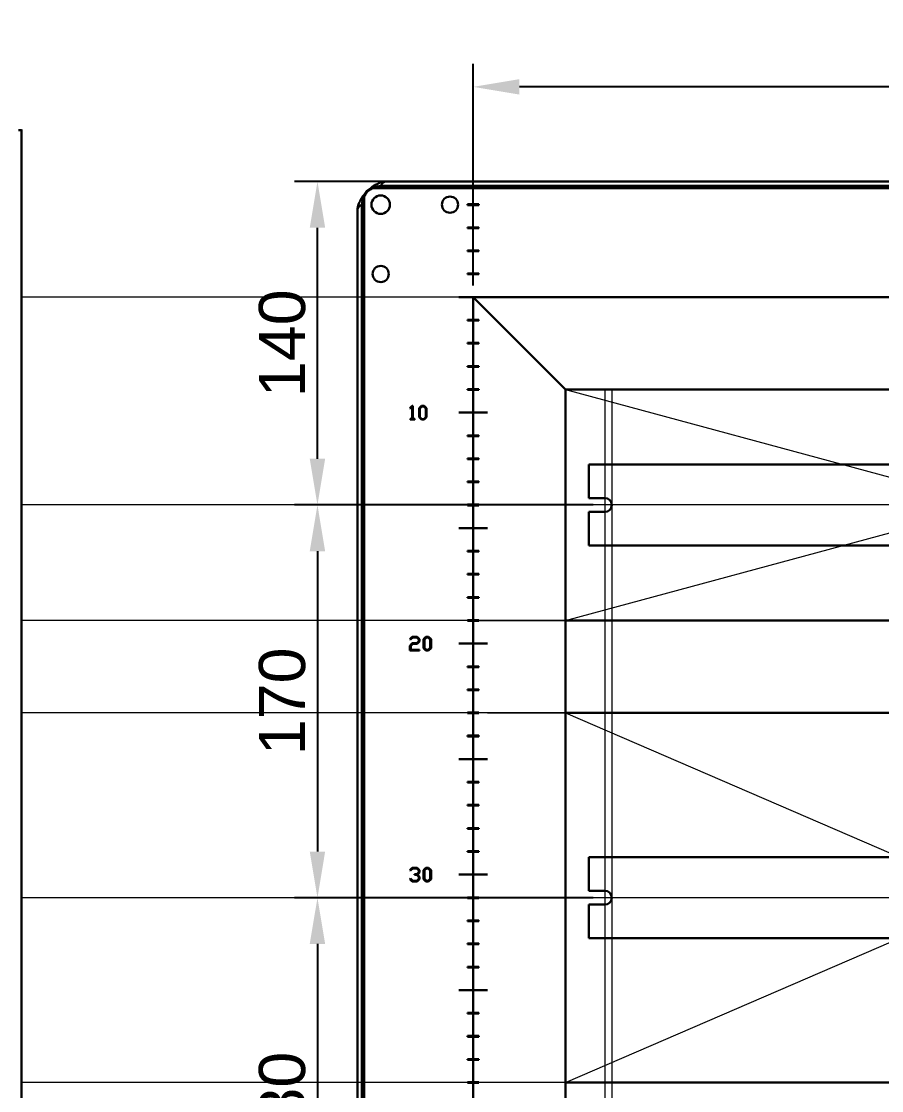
# Model space of a CAD drawing. Header units: millimetres. Extents: x 0 to 53000, y -591 to 24400.
# Drawn here: x 14570.6 to 14942.9, y 12489.9 to 12952.7 of the extents above; entities that cross this region are included whole.
import ezdxf

# ---------------------------------------------------------------- set-up
doc = ezdxf.new("R2010")
doc.units = ezdxf.units.MM
doc.layers.add('КК перф 40х60', color=6, linetype='Continuous', lineweight=30)
doc.layers.add('Основная', color=7, linetype='Continuous', lineweight=30)
doc.layers.add('Привязки', color=2, linetype='Continuous', lineweight=0, plot=False, transparency=0.8)
doc.layers.add('размеры', color=3, linetype='Continuous')
doc.styles.get("Standard").update_dxf_attribs({"font": 'arial.ttf'})
doc.dimstyles.new('ISO2', dxfattribs={"dimtxt": 20, "dimasz": 20, "dimexe": 10, "dimexo": 5, "dimgap": 5, "dimtad": 1, "dimdec": 4, "dimdsep": 46, "dimlunit": 6, "dimtxsty": 'Standard', "dimcen": 20, "dimadec": 0, "dimazin": 0, "dimtfac": 1, "dimtdec": 4, "dimtmove": 0, "dimatfit": 3, "dimfxl": 1, "dimtolj": 1, "dimtzin": 0, "dimarcsym": 0})

# ---------------------------------------------------------------- blocks, each defined once
blk = doc.blocks.new('*D465')
at = {"layer": 'Defpoints', "color": 0, "transparency": 16777216}
for p in [(14766.09, 12924.4), (14766.09, 12833.4), (15216.09, 12833.4)]:
    blk.add_point(p, dxfattribs=at)
at = {"layer": 'размеры', "color": 0, "lineweight": -2, "transparency": 16777216}
for p, q in [((14766.09, 12838.4), (14766.09, 12934.4)), ((15216.09, 12838.4), (15216.09, 12934.4)), ((15196.09, 12924.4), (14786.09, 12924.4))]:
    blk.add_line(p, q, dxfattribs=at)
at = {"layer": 'размеры', "color": 0, "transparency": 16777216}
for points in [[(14786.09, 12927.73), (14786.09, 12921.06), (14766.09, 12924.4)], [(15196.09, 12927.73), (15196.09, 12921.06), (15216.09, 12924.4)]]:
    blk.add_solid(points, dxfattribs=at)
at = {"layer": 'размеры', "color": 0, "transparency": 16777216, "insert": (14991.09, 12939.61), "char_height": 20, "attachment_point": 5, "rotation": 0}
blk.add_mtext('\\A1;450', dxfattribs=at)
blk = doc.blocks.new('*D467')
at = {"layer": 'Defpoints', "color": 0, "transparency": 16777216}
for p in [(14698.72, 12883.4), (14823.09, 12883.4), (14823.09, 12743.4)]:
    blk.add_point(p, dxfattribs=at)
at = {"layer": 'размеры', "color": 0, "lineweight": -2, "transparency": 16777216}
for p, q in [((14818.09, 12883.4), (14688.72, 12883.4)), ((14698.72, 12763.4), (14698.72, 12863.4)), ((14818.09, 12743.4), (14688.72, 12743.4))]:
    blk.add_line(p, q, dxfattribs=at)
at = {"layer": 'размеры', "color": 0, "transparency": 16777216}
for points in [[(14695.38, 12863.4), (14702.05, 12863.4), (14698.72, 12883.4)], [(14695.38, 12763.4), (14702.05, 12763.4), (14698.72, 12743.4)]]:
    blk.add_solid(points, dxfattribs=at)
at = {"layer": 'размеры', "color": 0, "transparency": 16777216, "insert": (14683.51, 12813.4), "char_height": 20, "attachment_point": 5, "rotation": 90}
blk.add_mtext('\\A1;140', dxfattribs=at)
blk = doc.blocks.new('*D452')
at = {"layer": 'Defpoints', "color": 0, "transparency": 16777216}
for p in [(14823.09, 12743.4), (14698.72, 12573.4), (14823.09, 12573.4)]:
    blk.add_point(p, dxfattribs=at)
at = {"layer": 'размеры', "color": 0, "lineweight": -2, "transparency": 16777216}
for p, q in [((14818.09, 12743.4), (14688.72, 12743.4)), ((14698.72, 12723.4), (14698.72, 12593.4)), ((14818.09, 12573.4), (14688.72, 12573.4))]:
    blk.add_line(p, q, dxfattribs=at)
at = {"layer": 'размеры', "color": 0, "transparency": 16777216}
for points in [[(14695.38, 12723.4), (14702.05, 12723.4), (14698.72, 12743.4)], [(14695.38, 12593.4), (14702.05, 12593.4), (14698.72, 12573.4)]]:
    blk.add_solid(points, dxfattribs=at)
at = {"layer": 'размеры', "color": 0, "transparency": 16777216, "insert": (14683.51, 12658.4), "char_height": 20, "attachment_point": 5, "rotation": 90}
blk.add_mtext('\\A1;170', dxfattribs=at)
blk = doc.blocks.new('*D453')
at = {"layer": 'Defpoints', "color": 0, "transparency": 16777216}
for p in [(14823.09, 12573.4), (14698.72, 12393.4), (14823.09, 12393.4)]:
    blk.add_point(p, dxfattribs=at)
at = {"layer": 'размеры', "color": 0, "lineweight": -2, "transparency": 16777216}
for p, q in [((14818.09, 12573.4), (14688.72, 12573.4)), ((14698.72, 12553.4), (14698.72, 12413.4)), ((14818.09, 12393.4), (14688.72, 12393.4))]:
    blk.add_line(p, q, dxfattribs=at)
at = {"layer": 'размеры', "color": 0, "transparency": 16777216}
for points in [[(14695.38, 12553.4), (14702.05, 12553.4), (14698.72, 12573.4)], [(14695.38, 12413.4), (14702.05, 12413.4), (14698.72, 12393.4)]]:
    blk.add_solid(points, dxfattribs=at)
at = {"layer": 'размеры', "color": 0, "transparency": 16777216, "insert": (14683.51, 12483.4), "char_height": 20, "attachment_point": 5, "rotation": 90}
blk.add_mtext('\\A1;180', dxfattribs=at)

msp = doc.modelspace()

# ---------------------------------------------------------------- linework, layer by layer
at = {"layer": 'КК перф 40х60'}
for p, q in [((14766.08636, 12833.39713), (15216.08636, 12833.39713)), ((14766.08636, 12183.39713), (14766.08636, 12833.39713)), ((14806.08636, 12793.39713), (14766.08636, 12833.39713)), ((15176.08636, 12793.39713), (14806.08636, 12793.39713)), ((14806.08636, 12793.39713), (14806.08636, 12223.39713)), ((14806.08636, 12793.39713), (14806.08636, 12603.39713)), ((14806.07536, 12693.39711), (15176.07537, 12693.39711)), ((14806.07536, 12653.39711), (15176.07537, 12653.39711)), ((14806.05337, 12593.39842), (14806.08636, 12343.39713)), ((14806.08636, 12508.39713), (14806.08636, 12223.39713)), ((14806.07536, 12493.39713), (15176.07537, 12493.39713))]:
    msp.add_line(p, q, dxfattribs=at)
at = {"layer": 'Основная', "linetype": 'Continuous'}
for p, q in [((14569.39021, 12905.69713), (14570.59023, 12905.69713)), ((14570.59023, 12905.99712), (14570.59023, 12905.69713)), ((14570.59023, 12111.09712), (14570.59023, 12905.69713)), ((15256.22341, 12881.49714), (14725.94932, 12881.49714)), ((15256.22341, 12881.49714), (14725.94932, 12881.49714)), ((15254.30003, 12883.39713), (14727.8727, 12883.39713)), ((15254.30003, 12883.39713), (14727.8727, 12883.39713)), ((15253.98636, 12883.39713), (14728.18637, 12883.39713)), ((15253.98636, 12883.39713), (14728.18637, 12883.39713)), ((14718.88637, 12139.07575), (14718.88637, 12877.71851)), ((14718.88637, 12139.07575), (14718.88637, 12877.71851)), ((14721.76501, 12880.59714), (15260.40772, 12880.59714)), ((14721.76501, 12880.59714), (15260.40772, 12880.59714)), ((14716.08636, 12871.61079), (14716.08636, 12145.18347)), ((14716.08636, 12871.61079), (14716.08636, 12145.18347)), ((14717.98637, 12873.5342), (14717.98637, 12143.26006)), ((14717.98637, 12873.5342), (14717.98637, 12143.26006)), ((14768.58637, 12873.54713), (14763.58636, 12873.54713)), ((14763.58636, 12873.54713), (14763.58636, 12873.24714)), ((14763.58636, 12873.24714), (14768.58637, 12873.24714)), ((14768.58637, 12873.24714), (14768.58637, 12873.54713)), ((14716.08636, 12871.29712), (14716.08636, 12145.49714)), ((14716.08636, 12871.29712), (14716.08636, 12145.49714)), ((14768.58637, 12863.54714), (14763.58636, 12863.54714)), ((14763.58636, 12863.54714), (14763.58636, 12863.24712)), ((14763.58636, 12863.24712), (14768.58637, 12863.24712)), ((14768.58637, 12863.24712), (14768.58637, 12863.54714)), ((14768.58637, 12853.54712), (14763.58636, 12853.54712)), ((14763.58636, 12853.54712), (14763.58636, 12853.24713)), ((14763.58636, 12853.24713), (14768.58637, 12853.24713)), ((14768.58637, 12853.24713), (14768.58637, 12853.54712)), ((14768.58637, 12843.54713), (14763.58636, 12843.54713)), ((14763.58636, 12843.54713), (14763.58636, 12843.24714)), ((14763.58636, 12843.24714), (14768.58637, 12843.24714)), ((14768.58637, 12843.24714), (14768.58637, 12843.54713)), ((14768.58637, 12823.54712), (14763.58636, 12823.54712)), ((14763.58636, 12823.54712), (14763.58636, 12823.24713)), ((14763.58636, 12823.24713), (14768.58637, 12823.24713)), ((14768.58637, 12823.24713), (14768.58637, 12823.54712)), ((14763.58636, 12813.54713), (14763.58636, 12813.24714)), ((14768.58637, 12813.54713), (14763.58636, 12813.54713)), ((14763.58636, 12813.24714), (14768.58637, 12813.24714)), ((14768.58637, 12813.24714), (14768.58637, 12813.54713)), ((14763.58636, 12803.54714), (14763.58636, 12803.24712)), ((14768.58637, 12803.54714), (14763.58636, 12803.54714)), ((14763.58636, 12803.24712), (14768.58637, 12803.24712)), ((14768.58637, 12803.24712), (14768.58637, 12803.54714)), ((14768.58637, 12793.54712), (14763.58636, 12793.54712)), ((14763.58636, 12793.54712), (14763.58636, 12793.24713)), ((14763.58636, 12793.24713), (14768.58637, 12793.24713)), ((14768.58637, 12793.24713), (14768.58637, 12793.54712)), ((14739.76201, 12786.31213), (14738.74304, 12785.28028)), ((14738.74304, 12785.28028), (14738.93842, 12785.11297)), ((14738.93842, 12785.11297), (14739.6813, 12785.95179)), ((14739.6813, 12785.95179), (14739.6813, 12780.66972)), ((14740.02993, 12786.31213), (14739.76201, 12786.31213)), ((14740.02993, 12780.66972), (14740.02993, 12786.31213)), ((14743.73381, 12786.31213), (14742.69612, 12785.28729)), ((14742.69612, 12785.28729), (14742.69612, 12781.41612)), ((14743.04825, 12785.2019), (14743.89408, 12786.05124)), ((14743.04825, 12781.45706), (14743.04825, 12785.2019)), ((14744.84405, 12786.31213), (14743.73381, 12786.31213)), ((14743.89408, 12786.05124), (14744.68377, 12786.05124)), ((14744.68377, 12786.05124), (14745.55184, 12785.17851)), ((14745.90515, 12785.26273), (14744.84405, 12786.31213)), ((14745.55184, 12785.17851), (14745.55184, 12781.48046)), ((14745.90515, 12781.43951), (14745.90515, 12785.26273)), ((14738.78983, 12780.66972), (14738.78983, 12780.39714)), ((14739.6813, 12780.66972), (14738.78983, 12780.66972)), ((14738.78983, 12780.39714), (14740.92138, 12780.39714)), ((14740.92138, 12780.66972), (14740.02993, 12780.66972)), ((14740.92138, 12780.39714), (14740.92138, 12780.66972)), ((14742.69612, 12781.41612), (14743.73147, 12780.39714)), ((14743.89292, 12780.61238), (14743.04825, 12781.45706)), ((14743.73147, 12780.39714), (14744.84521, 12780.39714)), ((14744.68493, 12780.61238), (14743.89292, 12780.61238)), ((14745.55184, 12781.48046), (14744.68493, 12780.61238)), ((14744.84521, 12780.39714), (14745.90515, 12781.43951)), ((14768.58637, 12773.54714), (14763.58636, 12773.54714)), ((14763.58636, 12773.54714), (14763.58636, 12773.24712)), ((14763.58636, 12773.24712), (14768.58637, 12773.24712)), ((14768.58637, 12773.24712), (14768.58637, 12773.54714)), ((14763.58636, 12763.54712), (14763.58636, 12763.24713)), ((14768.58637, 12763.54712), (14763.58636, 12763.54712)), ((14763.58636, 12763.24713), (14768.58637, 12763.24713)), ((14768.58637, 12763.24713), (14768.58637, 12763.54712)), ((14768.58637, 12753.54713), (14763.58636, 12753.54713)), ((14763.58636, 12753.54713), (14763.58636, 12753.24712)), ((14763.58636, 12753.24712), (14768.58637, 12753.24712)), ((14768.58637, 12753.24712), (14768.58637, 12753.54713)), ((14768.58637, 12743.54712), (14763.58636, 12743.54712)), ((14763.58636, 12743.54712), (14763.58636, 12743.24713)), ((14763.58636, 12743.24713), (14768.58637, 12743.24713)), ((14768.58637, 12743.24713), (14768.58637, 12743.54712)), ((14763.58636, 12723.54713), (14763.58636, 12723.24712)), ((14768.58637, 12723.54713), (14763.58636, 12723.54713)), ((14768.58637, 12723.24712), (14768.58637, 12723.54713)), ((14763.58636, 12723.24712), (14768.58637, 12723.24712)), ((14763.58636, 12713.54712), (14763.58636, 12713.24713)), ((14768.58637, 12713.54712), (14763.58636, 12713.54712)), ((14763.58636, 12713.24713), (14768.58637, 12713.24713)), ((14768.58637, 12713.24713), (14768.58637, 12713.54712)), ((14763.58636, 12703.54713), (14763.58636, 12703.24713)), ((14768.58637, 12703.54713), (14763.58636, 12703.54713)), ((14763.58636, 12703.24713), (14768.58637, 12703.24713)), ((14768.58637, 12703.24713), (14768.58637, 12703.54713)), ((14768.58637, 12693.54713), (14763.58636, 12693.54713)), ((14763.58636, 12693.54713), (14763.58636, 12693.24714)), ((14763.58636, 12693.24714), (14768.58637, 12693.24714)), ((14768.58637, 12693.24714), (14768.58637, 12693.54713)), ((14739.76436, 12686.34093), (14738.74304, 12685.30908)), ((14741.82805, 12686.34093), (14739.76436, 12686.34093)), ((14742.88915, 12685.29153), (14741.82805, 12686.34093)), ((14745.68053, 12686.34093), (14744.64282, 12685.3161)), ((14746.79075, 12686.34093), (14745.68053, 12686.34093)), ((14747.85185, 12685.29153), (14746.79075, 12686.34093)), ((14739.76552, 12683.51914), (14738.72784, 12682.49547)), ((14738.72784, 12682.49547), (14738.72784, 12680.42592)), ((14738.74304, 12685.30908), (14738.93723, 12685.14178)), ((14738.93723, 12685.14178), (14739.9258, 12686.06834)), ((14739.07995, 12682.41007), (14739.92345, 12683.24303)), ((14739.07995, 12680.69851), (14739.07995, 12682.41007)), ((14741.6666, 12683.51914), (14739.76552, 12683.51914)), ((14739.92345, 12683.24303), (14741.82922, 12683.24303)), ((14739.9258, 12686.06834), (14741.6666, 12686.06834)), ((14741.6666, 12686.06834), (14742.53701, 12685.20847)), ((14742.53701, 12684.37901), (14741.6666, 12683.51914)), ((14741.82922, 12683.24303), (14742.88915, 12684.29127)), ((14742.53701, 12685.20847), (14742.53701, 12684.37901)), ((14742.88915, 12684.29127), (14742.88915, 12685.29153)), ((14744.64282, 12685.3161), (14744.64282, 12681.44491)), ((14744.99497, 12685.2307), (14745.8408, 12686.08004)), ((14744.99497, 12681.48586), (14744.99497, 12685.2307)), ((14745.8408, 12686.08004), (14746.63047, 12686.08004)), ((14746.63047, 12686.08004), (14747.49854, 12685.20729)), ((14747.49854, 12685.20729), (14747.49854, 12681.50925)), ((14747.85185, 12681.46831), (14747.85185, 12685.29153)), ((14738.72784, 12680.42592), (14742.82363, 12680.42592)), ((14742.82363, 12680.69851), (14739.07995, 12680.69851)), ((14742.82363, 12680.42592), (14742.82363, 12680.69851)), ((14744.64282, 12681.44491), (14745.67819, 12680.42592)), ((14745.83962, 12680.64119), (14744.99497, 12681.48586)), ((14745.67819, 12680.42592), (14746.79193, 12680.42592)), ((14746.63165, 12680.64119), (14745.83962, 12680.64119)), ((14747.49854, 12681.50925), (14746.63165, 12680.64119)), ((14746.79193, 12680.42592), (14747.85185, 12681.46831)), ((14768.58637, 12673.54713), (14763.58636, 12673.54713)), ((14763.58636, 12673.54713), (14763.58636, 12673.24713)), ((14763.58636, 12673.24713), (14768.58637, 12673.24713)), ((14768.58637, 12673.24713), (14768.58637, 12673.54713)), ((14763.58636, 12663.54713), (14763.58636, 12663.24714)), ((14768.58637, 12663.54713), (14763.58636, 12663.54713)), ((14763.58636, 12663.24714), (14768.58637, 12663.24714)), ((14768.58637, 12663.24714), (14768.58637, 12663.54713)), ((14763.58636, 12653.54714), (14763.58636, 12653.24713)), ((14768.58637, 12653.54714), (14763.58636, 12653.54714)), ((14763.58636, 12653.24713), (14768.58637, 12653.24713)), ((14768.58637, 12653.24713), (14768.58637, 12653.54714)), ((14768.58637, 12643.54713), (14763.58636, 12643.54713)), ((14763.58636, 12643.54713), (14763.58636, 12643.24713)), ((14763.58636, 12643.24713), (14768.58637, 12643.24713)), ((14768.58637, 12643.24713), (14768.58637, 12643.54713)), ((14763.58636, 12623.54713), (14763.58636, 12623.24713)), ((14768.58637, 12623.54713), (14763.58636, 12623.54713)), ((14763.58636, 12623.24713), (14768.58637, 12623.24713)), ((14768.58637, 12623.24713), (14768.58637, 12623.54713)), ((14763.58636, 12613.54713), (14763.58636, 12613.24713)), ((14768.58637, 12613.54713), (14763.58636, 12613.54713)), ((14763.58636, 12613.24713), (14768.58637, 12613.24713)), ((14768.58637, 12613.24713), (14768.58637, 12613.54713)), ((14763.58636, 12603.54713), (14763.58636, 12603.24713)), ((14768.58637, 12603.54713), (14763.58636, 12603.54713)), ((14763.58636, 12603.24713), (14768.58637, 12603.24713)), ((14768.58637, 12603.24713), (14768.58637, 12603.54713)), ((14768.58637, 12593.54713), (14763.58636, 12593.54713)), ((14763.58636, 12593.54713), (14763.58636, 12593.24713)), ((14763.58636, 12593.24713), (14768.58637, 12593.24713)), ((14768.58637, 12593.24713), (14768.58637, 12593.54713)), ((14739.76436, 12586.36973), (14738.74304, 12585.33787)), ((14738.74304, 12585.33787), (14738.93723, 12585.17058)), ((14738.93723, 12585.17058), (14739.9258, 12586.09714)), ((14741.82805, 12586.36973), (14739.76436, 12586.36973)), ((14739.9258, 12586.09714), (14741.6666, 12586.09714)), ((14741.6666, 12586.09714), (14742.53701, 12585.23726)), ((14742.88915, 12585.32033), (14741.82805, 12586.36973)), ((14742.53701, 12585.23726), (14742.53701, 12584.4078)), ((14742.88915, 12584.3189), (14742.88915, 12585.32033)), ((14745.68053, 12586.36973), (14744.64282, 12585.34489)), ((14744.64282, 12585.34489), (14744.64282, 12581.47371)), ((14744.99497, 12585.25949), (14745.8408, 12586.10884)), ((14744.99497, 12581.51465), (14744.99497, 12585.25949)), ((14746.79075, 12586.36973), (14745.68053, 12586.36973)), ((14745.8408, 12586.10884), (14746.63047, 12586.10884)), ((14746.63047, 12586.10884), (14747.49854, 12585.23609)), ((14747.85185, 12585.32033), (14746.79075, 12586.36973)), ((14747.49854, 12585.23609), (14747.49854, 12581.53805)), ((14747.85185, 12581.4971), (14747.85185, 12585.32033)), ((14738.93842, 12581.64919), (14738.74304, 12581.48189)), ((14738.74304, 12581.48189), (14739.76317, 12580.45473)), ((14739.92464, 12580.72731), (14738.93842, 12581.64919)), ((14739.76317, 12580.45473), (14741.82922, 12580.45473)), ((14741.6666, 12580.72731), (14739.92464, 12580.72731)), ((14740.69676, 12583.54793), (14740.69676, 12583.27184)), ((14741.6666, 12583.54793), (14740.69676, 12583.54793)), ((14740.69676, 12583.27184), (14741.6666, 12583.27184)), ((14742.53701, 12584.4078), (14741.6666, 12583.54793)), ((14741.6666, 12583.27184), (14742.53701, 12582.41547)), ((14742.53701, 12581.58251), (14741.6666, 12580.72731)), ((14741.82922, 12580.45473), (14742.88915, 12581.4971)), ((14741.95908, 12583.41106), (14742.88915, 12584.3189)), ((14742.88915, 12582.50087), (14741.95908, 12583.41106)), ((14742.53701, 12582.41547), (14742.53701, 12581.58251)), ((14742.88915, 12581.4971), (14742.88915, 12582.50087)), ((14744.64282, 12581.47371), (14745.67819, 12580.45473)), ((14745.83962, 12580.66999), (14744.99497, 12581.51465)), ((14745.67819, 12580.45473), (14746.79193, 12580.45473)), ((14746.63165, 12580.66999), (14745.83962, 12580.66999)), ((14747.49854, 12581.53805), (14746.63165, 12580.66999)), ((14746.79193, 12580.45473), (14747.85185, 12581.4971)), ((14768.58637, 12573.54713), (14763.58636, 12573.54713)), ((14763.58636, 12573.54713), (14763.58636, 12573.24713)), ((14763.58636, 12573.24713), (14768.58637, 12573.24713)), ((14768.58637, 12573.24713), (14768.58637, 12573.54713)), ((14768.58637, 12563.54713), (14763.58636, 12563.54713)), ((14763.58636, 12563.54713), (14763.58636, 12563.24713)), ((14763.58636, 12563.24713), (14768.58637, 12563.24713)), ((14768.58637, 12563.24713), (14768.58637, 12563.54713)), ((14763.58636, 12553.54713), (14763.58636, 12553.24713)), ((14768.58637, 12553.54713), (14763.58636, 12553.54713)), ((14763.58636, 12553.24713), (14768.58637, 12553.24713)), ((14768.58637, 12553.24713), (14768.58637, 12553.54713)), ((14768.58637, 12543.54713), (14763.58636, 12543.54713)), ((14763.58636, 12543.54713), (14763.58636, 12543.24713)), ((14763.58636, 12543.24713), (14768.58637, 12543.24713)), ((14768.58637, 12543.24713), (14768.58637, 12543.54713)), ((14768.58637, 12523.54713), (14763.58636, 12523.54713)), ((14763.58636, 12523.54713), (14763.58636, 12523.24713)), ((14763.58636, 12523.24713), (14768.58637, 12523.24713)), ((14768.58637, 12523.24713), (14768.58637, 12523.54713)), ((14768.58637, 12513.54713), (14763.58636, 12513.54713)), ((14763.58636, 12513.54713), (14763.58636, 12513.24713)), ((14763.58636, 12513.24713), (14768.58637, 12513.24713)), ((14768.58637, 12513.24713), (14768.58637, 12513.54713)), ((14768.58637, 12503.54713), (14763.58636, 12503.54713)), ((14763.58636, 12503.54713), (14763.58636, 12503.24713)), ((14763.58636, 12503.24713), (14768.58637, 12503.24713)), ((14768.58637, 12503.24713), (14768.58637, 12503.54713)), ((14768.58637, 12493.54713), (14763.58636, 12493.54713)), ((14763.58636, 12493.54713), (14763.58636, 12493.24713)), ((14763.58636, 12493.24713), (14768.58637, 12493.24713)), ((14768.58637, 12493.24713), (14768.58637, 12493.54713))]:
    msp.add_line(p, q, dxfattribs=at)
at = {"layer": 'Основная'}
for p, q in [((14772.33636, 12833.39713), (14759.83636, 12833.39713)), ((14766.08636, 12508.39713), (14766.08636, 12833.39713)), ((14772.33636, 12783.39712), (14759.83636, 12783.39712)), ((14816.08636, 12760.89713), (14816.08636, 12746.39713)), ((15166.08636, 12760.89712), (14816.08636, 12760.89712)), ((14823.08636, 12746.39713), (14816.08636, 12746.39713)), ((14826.08636, 12743.39713), (14826.08636, 12743.39713)), ((14816.08636, 12740.39713), (14823.08636, 12740.39713)), ((14816.08636, 12725.89713), (14816.08636, 12740.39713)), ((14759.83636, 12733.39713), (14772.33636, 12733.39713)), ((14816.08636, 12725.89712), (15166.08636, 12725.89712)), ((14759.83636, 12683.39713), (14772.33636, 12683.39713)), ((14759.83636, 12633.39713), (14772.33636, 12633.39713)), ((14816.0864, 12590.89712), (14816.0864, 12576.39712)), ((15166.0864, 12590.89711), (14816.0864, 12590.8971)), ((14759.83636, 12583.39713), (14772.33636, 12583.39713)), ((14823.0864, 12576.39712), (14816.0864, 12576.39712)), ((14826.0864, 12573.39712), (14826.0864, 12573.39712)), ((14816.0864, 12570.39712), (14823.0864, 12570.39712)), ((14816.0864, 12555.89712), (14816.0864, 12570.39712)), ((14816.0864, 12555.8971), (15166.0864, 12555.8971)), ((14759.83636, 12533.39713), (14772.33636, 12533.39713))]:
    msp.add_line(p, q, dxfattribs=at)
at = {"layer": 'Основная', "linetype": 'Continuous'}
for centre, radius in [((14726.08636, 12873.39713), 4), ((14726.08636, 12873.39713), 4), ((14726.08636, 12873.39713), 4), ((14726.08636, 12873.39713), 4), ((14756.08636, 12873.39713), 3.5), ((14756.08636, 12873.39713), 3.5), ((14726.08636, 12843.39713), 3.5), ((14726.08636, 12843.39713), 3.5)]:
    msp.add_circle(centre, radius, dxfattribs=at)
for centre, radius, start, end in [((14726.08636, 12873.39713), 8, 94.9680091, 175.0319909), ((14726.08636, 12873.39713), 8, 94.9680091, 175.0319909), ((14725.22037, 12883.35956), 2, 274.9680091, 291.3748278), ((14725.22037, 12883.35956), 2, 274.9680091, 291.3748278), ((14725.79636, 12873.68713), 8, 120.2597234, 149.7402766), ((14725.79636, 12873.68713), 8, 120.2597234, 149.7402766), ((14716.12393, 12874.26312), 2, 338.6251722, 355.0319909), ((14716.12393, 12874.26312), 2, 338.6251722, 355.0319909)]:
    msp.add_arc(centre, radius, start, end, dxfattribs=at)
at = {"layer": 'Основная'}
for centre, start, end in [((14823.08636, 12743.39713), 0, 90), ((14823.08636, 12743.39713), 270, 0), ((14823.0864, 12573.39712), 0, 90), ((14823.0864, 12573.39712), 270, 0)]:
    msp.add_arc(centre, 3, start, end, dxfattribs=at)
at = {"layer": 'Основная', "linetype": 'Continuous'}
for points, knots in [([(14724.53636, 12882.28732), (14724.25668, 12882.18438), (14723.69716, 12881.97843), (14722.74455, 12881.45462), (14722.1391, 12880.92462), (14721.76501, 12880.59714)], [0, 0, 0, 0, 0.2763603285, 0.5528809945, 1, 1, 1, 1]), ([(14724.53636, 12882.28732), (14724.25668, 12882.18438), (14723.69716, 12881.97843), (14722.74455, 12881.45462), (14722.1391, 12880.92462), (14721.76501, 12880.59714)], [0, 0, 0, 0, 0.2763603285, 0.5528809945, 1, 1, 1, 1]), ([(14727.8727, 12883.39713), (14727.54445, 12883.37641), (14726.88846, 12883.33501), (14725.77716, 12882.987), (14724.99267, 12882.54463), (14724.53636, 12882.28732)], [0, 0, 0, 0, 0.295274865, 0.590082953, 1, 1, 1, 1]), ([(14727.8727, 12883.39713), (14727.54445, 12883.37641), (14726.88846, 12883.33501), (14725.77716, 12882.987), (14724.99267, 12882.54463), (14724.53636, 12882.28732)], [0, 0, 0, 0, 0.295274865, 0.590082953, 1, 1, 1, 1]), ([(14728.18637, 12883.39713), (14728.1405, 12883.39551), (14728.07171, 12883.39307), (14727.98001, 12883.37788), (14727.91127, 12883.36252), (14727.8425, 12883.34275), (14727.77379, 12883.31865), (14727.70503, 12883.29033), (14727.63627, 12883.25784), (14727.56753, 12883.22121), (14727.49876, 12883.18062), (14727.43005, 12883.13606), (14727.36128, 12883.08772), (14727.29255, 12883.03562), (14727.22377, 12882.98001), (14727.15507, 12882.92086), (14727.0863, 12882.85848), (14727.01754, 12882.79288), (14726.94881, 12882.72425), (14726.88003, 12882.6528), (14726.81133, 12882.5786), (14726.74257, 12882.50193), (14726.67381, 12882.42292), (14726.60506, 12882.34174), (14726.53629, 12882.2586), (14726.46759, 12882.17364), (14726.39882, 12882.08716), (14726.33007, 12881.9993), (14726.26132, 12881.91024), (14726.19256, 12881.82025), (14726.12383, 12881.72947), (14726.04276, 12881.62179), (14725.98457, 12881.54417), (14725.94932, 12881.49714)], [0, 0, 0, 0, 0.0614988422, 0.0922314064, 0.1229653291, 0.1536968056, 0.1844262973, 0.2151595788, 0.2458910705, 0.2766247967, 0.3073567022, 0.3380848296, 0.3688173631, 0.3995527939, 0.430283467, 0.4610134336, 0.4917435698, 0.5224748229, 0.5532114534, 0.5839424343, 0.6146728425, 0.6454058801, 0.6761354439, 0.7068685407, 0.7376011386, 0.7683327779, 0.7990635891, 0.8297940866, 0.8605288442, 0.8912621735, 0.9219889814, 0.9527258934, 1, 1, 1, 1]), ([(14728.18637, 12883.39713), (14728.1405, 12883.39551), (14728.07171, 12883.39307), (14727.98001, 12883.37788), (14727.91127, 12883.36252), (14727.8425, 12883.34275), (14727.77379, 12883.31865), (14727.70503, 12883.29033), (14727.63627, 12883.25784), (14727.56753, 12883.22121), (14727.49876, 12883.18062), (14727.43005, 12883.13606), (14727.36128, 12883.08772), (14727.29255, 12883.03562), (14727.22377, 12882.98001), (14727.15507, 12882.92086), (14727.0863, 12882.85848), (14727.01754, 12882.79288), (14726.94881, 12882.72425), (14726.88003, 12882.6528), (14726.81133, 12882.5786), (14726.74257, 12882.50193), (14726.67381, 12882.42292), (14726.60506, 12882.34174), (14726.53629, 12882.2586), (14726.46759, 12882.17364), (14726.39882, 12882.08716), (14726.33007, 12881.9993), (14726.26132, 12881.91024), (14726.19256, 12881.82025), (14726.12383, 12881.72947), (14726.04276, 12881.62179), (14725.98457, 12881.54417), (14725.94932, 12881.49714)], [0, 0, 0, 0, 0.0614988422, 0.0922314064, 0.1229653291, 0.1536968056, 0.1844262973, 0.2151595788, 0.2458910705, 0.2766247967, 0.3073567022, 0.3380848296, 0.3688173631, 0.3995527939, 0.430283467, 0.4610134336, 0.4917435698, 0.5224748229, 0.5532114534, 0.5839424343, 0.6146728425, 0.6454058801, 0.6761354439, 0.7068685407, 0.7376011386, 0.7683327779, 0.7990635891, 0.8297940866, 0.8605288442, 0.8912621735, 0.9219889814, 0.9527258934, 1, 1, 1, 1]), ([(14718.88637, 12877.71851), (14718.68528, 12877.48812), (14718.28316, 12877.02744), (14717.65056, 12876.13239), (14717.37002, 12875.40056), (14717.1962, 12874.94713)], [0, 0, 0, 0, 0.275666918, 0.551216233, 1, 1, 1, 1]), ([(14718.88637, 12877.71851), (14718.68528, 12877.48812), (14718.28316, 12877.02744), (14717.65056, 12876.13239), (14717.37002, 12875.40056), (14717.1962, 12874.94713)], [0, 0, 0, 0, 0.275666918, 0.551216233, 1, 1, 1, 1]), ([(14717.1962, 12874.94713), (14717.00661, 12874.61888), (14716.62773, 12873.9629), (14716.19252, 12872.85159), (14716.1254, 12872.0671), (14716.08636, 12871.61079)], [0, 0, 0, 0, 0.295276058, 0.590082674, 1, 1, 1, 1]), ([(14717.1962, 12874.94713), (14717.00661, 12874.61888), (14716.62773, 12873.9629), (14716.19252, 12872.85159), (14716.1254, 12872.0671), (14716.08636, 12871.61079)], [0, 0, 0, 0, 0.295276058, 0.590082674, 1, 1, 1, 1]), ([(14717.98637, 12873.5342), (14717.92518, 12873.48833), (14717.8334, 12873.41954), (14717.71194, 12873.32784), (14717.62148, 12873.2591), (14717.5319, 12873.19034), (14717.44336, 12873.12162), (14717.35611, 12873.05286), (14717.27031, 12872.98412), (14717.1862, 12872.91535), (14717.10394, 12872.8466), (14717.02372, 12872.77785), (14716.94575, 12872.70912), (14716.8702, 12872.64037), (14716.79728, 12872.57161), (14716.7271, 12872.50286), (14716.65986, 12872.43414), (14716.59574, 12872.36538), (14716.53482, 12872.29663), (14716.47732, 12872.22787), (14716.42329, 12872.15913), (14716.37293, 12872.0904), (14716.32635, 12872.02164), (14716.28357, 12871.95289), (14716.24484, 12871.88413), (14716.21008, 12871.81538), (14716.17954, 12871.74665), (14716.15314, 12871.67791), (14716.13106, 12871.60915), (14716.11327, 12871.5404), (14716.09993, 12871.47164), (14716.08897, 12871.39059), (14716.08734, 12871.33239), (14716.08636, 12871.29712)], [0, 0, 0, 0, 0.061496703, 0.092230351, 0.122966846, 0.153699918, 0.184425596, 0.215158567, 0.245893305, 0.276621049, 0.307352626, 0.338089429, 0.368817703, 0.399551418, 0.430282148, 0.461015953, 0.491743078, 0.522474047, 0.553206781, 0.583937695, 0.614673175, 0.645399355, 0.676131928, 0.70686479, 0.737596402, 0.768330775, 0.799056925, 0.829791094, 0.860522439, 0.891255148, 0.921988254, 0.952716725, 1, 1, 1, 1]), ([(14717.98637, 12873.5342), (14717.92518, 12873.48833), (14717.8334, 12873.41954), (14717.71194, 12873.32784), (14717.62148, 12873.2591), (14717.5319, 12873.19034), (14717.44336, 12873.12162), (14717.35611, 12873.05286), (14717.27031, 12872.98412), (14717.1862, 12872.91535), (14717.10394, 12872.8466), (14717.02372, 12872.77785), (14716.94575, 12872.70912), (14716.8702, 12872.64037), (14716.79728, 12872.57161), (14716.7271, 12872.50286), (14716.65986, 12872.43414), (14716.59574, 12872.36538), (14716.53482, 12872.29663), (14716.47732, 12872.22787), (14716.42329, 12872.15913), (14716.37293, 12872.0904), (14716.32635, 12872.02164), (14716.28357, 12871.95289), (14716.24484, 12871.88413), (14716.21008, 12871.81538), (14716.17954, 12871.74665), (14716.15314, 12871.67791), (14716.13106, 12871.60915), (14716.11327, 12871.5404), (14716.09993, 12871.47164), (14716.08897, 12871.39059), (14716.08734, 12871.33239), (14716.08636, 12871.29712)], [0, 0, 0, 0, 0.061496703, 0.092230351, 0.122966846, 0.153699918, 0.184425596, 0.215158567, 0.245893305, 0.276621049, 0.307352626, 0.338089429, 0.368817703, 0.399551418, 0.430282148, 0.461015953, 0.491743078, 0.522474047, 0.553206781, 0.583937695, 0.614673175, 0.645399355, 0.676131928, 0.70686479, 0.737596402, 0.768330775, 0.799056925, 0.829791094, 0.860522439, 0.891255148, 0.921988254, 0.952716725, 1, 1, 1, 1])]:
    msp.add_open_spline(points, degree=3, knots=knots, dxfattribs=at)
at = {"layer": 'Привязки'}
for p, q in [((17145.48807, 12833.39713), (14570.59023, 12833.39713)), ((14806.07536, 12693.39711), (15176.08636, 12793.39713)), ((14806.08636, 12793.39713), (15176.07537, 12693.39711)), ((14823.08636, 12793.39713), (14823.08636, 12183.39713)), ((14826.08636, 12793.39713), (14826.08636, 12183.39713)), ((17145.48807, 12743.39713), (14570.59023, 12743.39713)), ((17145.48807, 12693.3971), (14570.61223, 12693.3971)), ((14768.60836, 12693.3971), (15213.60835, 12693.3971)), ((17145.48807, 12653.39711), (14570.61223, 12653.39711)), ((14772.35836, 12653.39711), (15209.85836, 12653.39711)), ((14806.06657, 12493.39713), (15176.08636, 12653.39711)), ((14806.08636, 12653.39711), (15176.07537, 12493.39713)), ((17145.48807, 12573.39712), (14570.59028, 12573.39712)), ((17145.48807, 12493.39713), (14570.61223, 12493.39713))]:
    msp.add_line(p, q, dxfattribs=at)

# ---------------------------------------------------------------- dimensions: what is measured, and where the dimension line sits
at = {"layer": 'размеры'}
dim = msp.add_aligned_dim(p1=(15216.08636, 12833.39713), p2=(14766.08636, 12833.39713), distance=-91.00001, dimstyle='ISO2', dxfattribs=at)
dim.commit()
dim.dimension.update_dxf_attribs({"geometry": '*D465', "text_midpoint": (14991.08636, 12939.6086)})
for base, p1, p2, picture, middle in [((14698.71752, 12883.39713), (14823.08636, 12743.39713), (14823.08636, 12883.39713), '*D467', (14683.50606, 12813.39713)), ((14698.71752, 12573.39712), (14823.08636, 12743.39713), (14823.08636, 12573.39712), '*D452', (14683.50606, 12658.39712)), ((14698.71752, 12393.39713), (14823.08636, 12573.39712), (14823.08636, 12393.39713), '*D453', (14683.50606, 12483.39712))]:
    dim = msp.add_linear_dim(base=base, p1=p1, p2=p2, angle=90, dimstyle='ISO2', dxfattribs=at)
    dim.commit()
    dim.dimension.update_dxf_attribs({"geometry": picture, "text_midpoint": middle})

doc.saveas('drawing.dxf')
